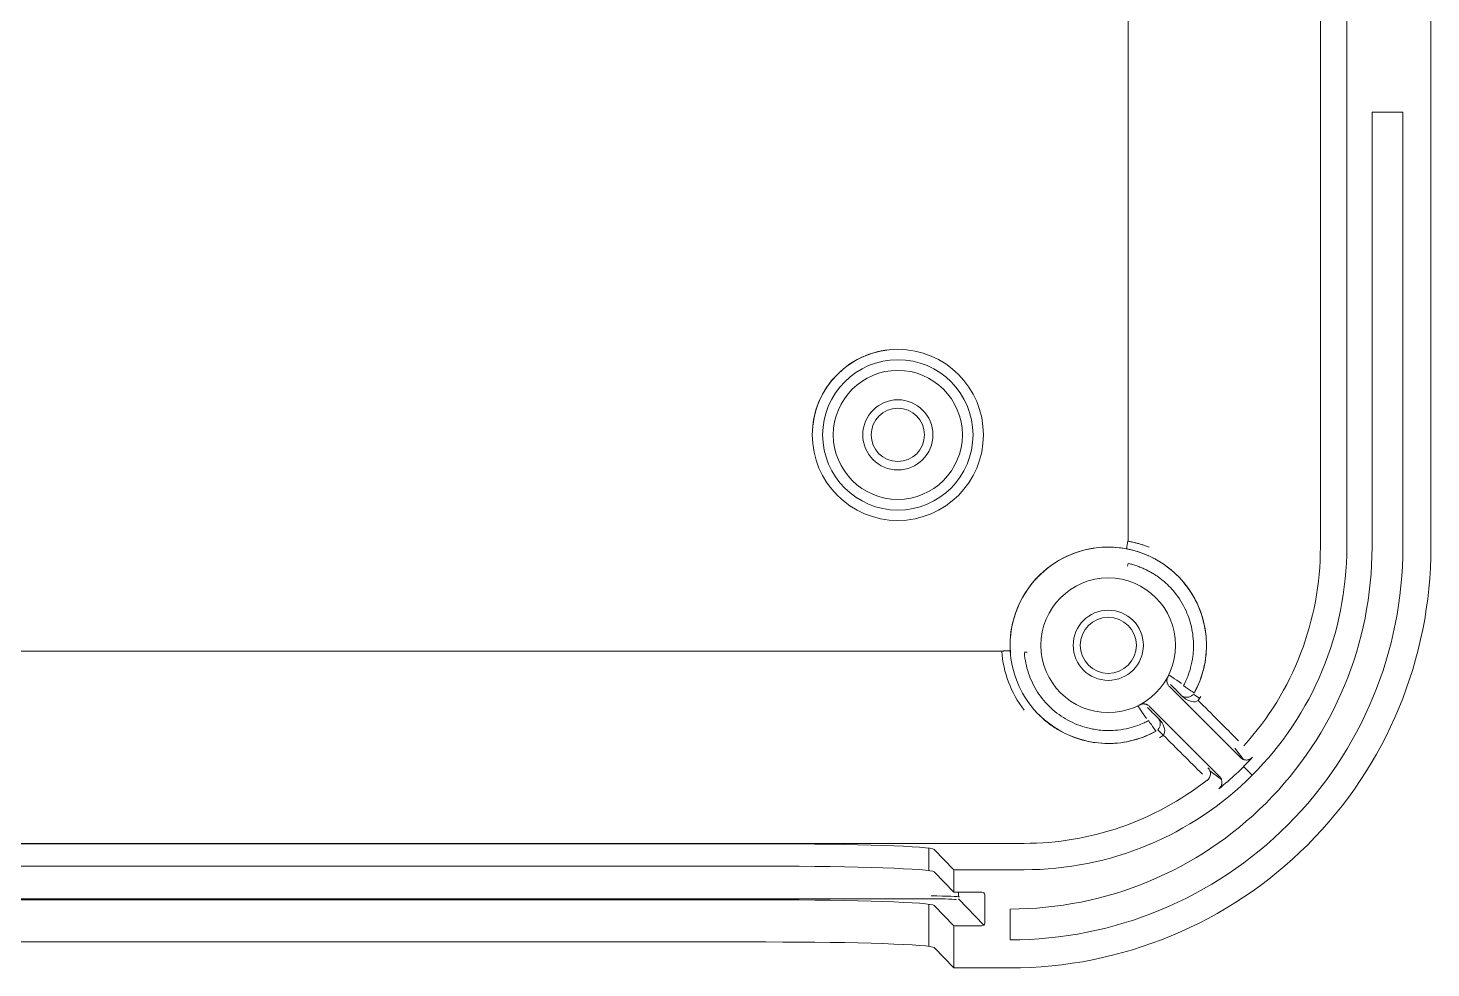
# Model space of a CAD drawing. Header units: millimetres. Extents: x -945 to 945, y -155 to 148.
# Drawn here: x 293 to 343, y 24 to 57.5 of the extents above; entities that cross this region are included whole.
import ezdxf

# ---------------------------------------------------------------- set-up
doc = ezdxf.new("R2010")
doc.units = ezdxf.units.MM
doc.header["$MEASUREMENT"] = 0
doc.layers.add('layer 1', color=7, linetype='Continuous')

msp = doc.modelspace()

# ---------------------------------------------------------------- linework, layer by layer
at = {"layer": 'layer 1', "color": 155, "lineweight": 18}
for points in [[(332.2285, 75.7586), (332.2285, 75.7586), (332.2285, 39.226), (332.2285, 39.226)], [(340.0217, 75.9923), (340.0217, 75.9923), (340.0217, 38.9923), (340.0217, 38.9923)], [(343.0217, 38.9923), (343.0217, 38.9923), (343.0217, 75.9923), (343.0217, 75.9923)], [(340.9217, 38.9923), (340.9217, 38.9923), (340.9217, 54.4923), (340.9217, 54.4923)], [(342.0217, 54.4923), (342.0217, 54.4923), (340.9217, 54.4923), (340.9217, 54.4923)], [(342.0217, 54.4923), (342.0217, 54.4923), (342.0217, 38.9923), (342.0217, 38.9923)], [(332.2174, 39.2039), (332.2211, 39.2032), (332.2248, 39.2025), (332.2285, 39.2019)], [(327.7273, 35.2855), (327.7273, 35.2855), (258.3161, 35.2855), (258.3161, 35.2855)], [(327.7273, 35.2855), (327.7278, 35.2855), (327.7283, 35.2855), (327.7289, 35.2856)], [(327.7289, 35.2856), (327.7757, 34.5219), (328.0521, 33.7901), (328.5217, 33.186)], [(328.7586, 33.344), (328.3268, 33.8994), (328.0683, 34.5875), (328.0276, 35.2898)], [(333.6987, 34.0224), (333.6987, 34.0224), (336.2296, 31.4915), (336.2296, 31.4915)], [(334.5807, 33.7915), (334.5809, 33.7919), (334.5812, 33.7924), (334.5814, 33.7929)], [(334.7232, 33.5304), (334.7624, 33.5695), (334.796, 33.6142), (334.8229, 33.6626)], [(336.1618, 32.09), (335.6823, 32.5701), (335.2027, 33.0502), (334.7232, 33.5304)], [(335.4852, 30.8217), (335.4852, 30.8217), (332.9916, 33.3153), (332.9916, 33.3153)], [(333.2873, 32.4818), (333.2887, 32.4829), (333.3785, 32.3942), (333.4822, 32.2891)], [(333.3532, 32.1925), (333.4003, 32.2186), (333.4439, 32.2512), (333.4822, 32.2891)], [(333.4822, 32.2891), (333.9482, 31.824), (334.414, 31.3589), (334.8798, 30.8938)], [(335.4614, 30.3759), (335.8891, 30.7204), (336.2906, 31.0963), (336.6625, 31.5004)], [(266.7214, 28.4177), (266.7214, 28.4177), (319.322, 28.4177), (319.322, 28.4177)], [(325.3186, 28.2153), (325.2088, 28.3281), (322.5565, 28.4177), (319.322, 28.4177)], [(325.3186, 28.2153), (325.3186, 28.2153), (326.0217, 27.4923), (326.0217, 27.4923)], [(266.7214, 27.6193), (266.7214, 27.6193), (319.322, 27.6193), (319.322, 27.6193)], [(325.3186, 27.4169), (325.2088, 27.5298), (322.5565, 27.6193), (319.322, 27.6193)], [(325.3186, 27.4169), (325.3186, 27.4169), (326.0217, 26.6939), (326.0217, 26.6939)], [(326.0217, 27.4923), (326.0217, 27.4923), (326.0217, 26.6939), (326.0217, 26.6939)], [(328.5217, 27.4923), (328.5217, 27.4923), (326.0217, 27.4923), (326.0217, 27.4923)], [(326.2144, 26.5249), (326.1961, 26.5437), (325.7541, 26.5586), (325.215, 26.5586)], [(326.0217, 26.6939), (326.0217, 26.6939), (327.0191, 26.6939), (327.0191, 26.6939)], [(327.1193, 26.5939), (327.1193, 26.5939), (327.1204, 25.5933), (327.1204, 25.5933)], [(319.322, 26.4186), (319.322, 26.4186), (266.7214, 26.4186), (266.7214, 26.4186)], [(325.3186, 26.2162), (325.2088, 26.3291), (322.5565, 26.4186), (319.322, 26.4186)], [(326.1145, 26.4248), (326.098, 26.4417), (325.7002, 26.4552), (325.215, 26.4552)], [(326.0217, 25.4932), (326.0217, 25.4932), (325.3186, 26.2162), (325.3186, 26.2162)], [(328.0217, 24.9923), (328.0217, 24.9923), (328.0217, 26.0923), (328.0217, 26.0923)], [(326.0217, 25.4932), (326.0217, 25.4932), (326.0217, 23.9923), (326.0217, 23.9923)], [(327.0205, 25.4932), (327.0205, 25.4932), (326.0217, 25.4932), (326.0217, 25.4932)], [(319.322, 24.9177), (319.322, 24.9177), (266.7214, 24.9177), (266.7214, 24.9177)], [(325.3186, 24.7153), (325.2088, 24.8281), (322.5565, 24.9177), (319.322, 24.9177)], [(326.0217, 23.9923), (326.0217, 23.9923), (325.3186, 24.7153), (325.3186, 24.7153)], [(326.0217, 23.9923), (326.0217, 23.9923), (328.0217, 23.9923), (328.0217, 23.9923)]]:
    msp.add_open_spline(points, degree=3, dxfattribs=at)
at = {"layer": 'layer 1', "color": 155, "lineweight": 13}
for points in [[(339.0823, 75.9923), (339.0823, 75.9923), (339.0823, 38.9923), (339.0823, 38.9923)], [(336.358, 31.9128), (338.1115, 33.8538), (339.0823, 36.3764), (339.0823, 38.9922)], [(332.2097, 38.3107), (332.2158, 38.3437), (332.2214, 38.3768), (332.2267, 38.41)], [(328.5305, 35.2419), (328.5641, 35.2419), (328.5977, 35.2425), (328.6312, 35.2434)], [(333.9755, 33.8616), (333.9755, 33.8616), (333.9015, 33.9357), (333.9015, 33.9357)], [(334.5575, 33.756), (334.5575, 33.756), (334.7794, 33.5953), (334.7794, 33.5953)], [(333.0785, 33.1123), (333.0785, 33.1123), (333.1526, 33.0383), (333.1526, 33.0383)], [(336.3367, 31.4229), (336.3367, 31.4229), (336.0377, 31.8269), (336.0377, 31.8269)], [(335.1459, 31.0147), (335.1459, 31.0147), (335.5551, 30.7107), (335.5551, 30.7107)], [(336.3448, 31.1692), (336.3448, 31.1692), (336.6534, 30.8605), (336.6534, 30.8605)], [(328.5217, 28.4317), (330.8866, 28.4317), (333.183, 29.2254), (335.0431, 30.6858)], [(328.5217, 28.4317), (328.5217, 28.4317), (257.5217, 28.4317), (257.5217, 28.4317)], [(325.1217, 28.2618), (325.1217, 28.2618), (325.1217, 27.4635), (325.1217, 27.4635)], [(326.1816, 26.5326), (326.1816, 26.5326), (326.1816, 26.6939), (326.1816, 26.6939)], [(325.215, 26.4586), (325.215, 26.4586), (260.8284, 26.4586), (260.8284, 26.4586)], [(325.1217, 26.2628), (325.1217, 26.2628), (325.1217, 24.7618), (325.1217, 24.7618)], [(327.0917, 25.5229), (327.0917, 25.5229), (326.1856, 26.4546), (326.1856, 26.4546)], [(328.0217, 26.0923), (328.0217, 26.0923), (328.0217, 24.9923), (328.0217, 24.9923)]]:
    msp.add_open_spline(points, degree=3, dxfattribs=at)
for points, knots in [([(324.0217, 46.0423), (323.2128, 46.0423), (322.437, 45.7209), (321.865, 45.149), (321.2931, 44.577), (320.9717, 43.8012), (320.9717, 42.9923)], [0, 0, 0, 0, 0.5, 0.5, 0.5, 1, 1, 1, 1]), ([(320.9717, 42.9923), (320.9717, 41.3078), (322.3372, 39.9423), (324.0217, 39.9423), (325.7062, 39.9423), (327.0717, 41.3078), (327.0717, 42.9923), (327.0717, 44.6767), (325.7062, 46.0423), (324.0217, 46.0423)], [0, 0, 0, 0, 0.3333333, 0.3333333, 0.3333333, 0.6666667, 0.6666667, 0.6666667, 1, 1, 1, 1]), ([(332.319, 38.9003), (331.2329, 39.1543), (330.0908, 38.8756), (329.2439, 38.1497), (328.3971, 37.4238), (327.9469, 36.3377), (328.0319, 35.2256)], [0, 0, 0, 0, 0.5, 0.5, 0.5, 1, 1, 1, 1]), ([(332.1779, 38.9302), (331.1184, 39.1324), (330.0247, 38.8348), (329.2138, 38.1235), (328.4029, 37.4123), (327.9652, 36.3668), (328.0276, 35.2899)], [0, 0, 0, 0, 0.5, 0.5, 0.5, 1, 1, 1, 1]), ([(334.5807, 33.7915), (334.6076, 33.8399), (334.6334, 33.889), (334.6581, 33.9388), (334.7381, 34.1004), (334.8056, 34.2684), (334.8594, 34.4388), (334.9132, 34.6091), (334.9538, 34.7831), (334.9811, 34.9606), (335.0084, 35.1381), (335.022, 35.3195), (335.0217, 35.4984), (335.0214, 35.6773), (335.0075, 35.8551), (334.9799, 36.0319), (334.9523, 36.2088), (334.9105, 36.3859), (334.8559, 36.5566), (334.8014, 36.7274), (334.7343, 36.8926), (334.6548, 37.0524), (334.5752, 37.2121), (334.4823, 37.3676), (334.3785, 37.5143), (334.1708, 37.8077), (333.9226, 38.0644), (333.635, 38.2823), (333.3473, 38.5001), (333.034, 38.6691), (332.6952, 38.7897), (332.5261, 38.8499), (332.3525, 38.8969), (332.1779, 38.9302)], [0, 0, 0, 0, 0.0909091, 0.0909091, 0.0909091, 0.1818182, 0.1818182, 0.1818182, 0.2727273, 0.2727273, 0.2727273, 0.3636364, 0.3636364, 0.3636364, 0.4545455, 0.4545455, 0.4545455, 0.5454545, 0.5454545, 0.5454545, 0.6363636, 0.6363636, 0.6363636, 0.7272727, 0.7272727, 0.7272727, 0.8181818, 0.8181818, 0.8181818, 0.9090909, 0.9090909, 0.9090909, 1, 1, 1, 1]), ([(328.7581, 33.3444), (328.8457, 33.2317), (328.9402, 33.1244), (329.0417, 33.0225), (329.1495, 32.9143), (329.2656, 32.8122), (329.3862, 32.7192), (329.5069, 32.6263), (329.6329, 32.5418), (329.7643, 32.4655), (330.027, 32.3129), (330.3144, 32.1931), (330.6077, 32.1137), (330.7544, 32.074), (330.9033, 32.044), (331.0546, 32.0236), (331.2058, 32.0032), (331.3604, 31.9927), (331.5132, 31.9923), (331.8189, 31.9915), (332.1204, 32.0302), (332.4177, 32.1089), (332.7001, 32.1837), (332.9695, 32.2926), (333.2226, 32.4333)], [0, 0, 0, 0, 0.125, 0.125, 0.125, 0.25, 0.25, 0.25, 0.375, 0.375, 0.375, 0.5, 0.5, 0.5, 0.625, 0.625, 0.625, 0.75, 0.75, 0.75, 0.875, 0.875, 0.875, 1, 1, 1, 1])]:
    msp.add_open_spline(points, degree=3, knots=knots, dxfattribs=at)
at = {"layer": 'layer 1', "color": 155, "lineweight": 18}
for points, knots in [([(327.0717, 42.9923), (327.0717, 44.6767), (325.7062, 46.0423), (324.0217, 46.0423), (322.3372, 46.0423), (320.9717, 44.6768), (320.9717, 42.9923), (320.9717, 41.3078), (322.3372, 39.9423), (324.0217, 39.9423), (325.7062, 39.9423), (327.0717, 41.3078), (327.0717, 42.9923)], [0, 0, 0, 0, 0.25, 0.25, 0.25, 0.5, 0.5, 0.5, 0.75, 0.75, 0.75, 1, 1, 1, 1]), ([(326.7017, 42.9923), (326.7017, 44.4724), (325.5018, 45.6723), (324.0217, 45.6723), (322.5416, 45.6723), (321.3417, 44.4724), (321.3417, 42.9923), (321.3417, 41.5122), (322.5416, 40.3123), (324.0217, 40.3123), (325.5018, 40.3123), (326.7017, 41.5121), (326.7017, 42.9923)], [0, 0, 0, 0, 0.25, 0.25, 0.25, 0.5, 0.5, 0.5, 0.75, 0.75, 0.75, 1, 1, 1, 1]), ([(326.3217, 42.9923), (326.3217, 44.2625), (325.292, 45.2923), (324.0217, 45.2923), (322.7515, 45.2923), (321.7217, 44.2625), (321.7217, 42.9923), (321.7217, 41.722), (322.7514, 40.6923), (324.0217, 40.6923), (325.292, 40.6923), (326.3217, 41.722), (326.3217, 42.9923)], [0, 0, 0, 0, 0.25, 0.25, 0.25, 0.5, 0.5, 0.5, 0.75, 0.75, 0.75, 1, 1, 1, 1]), ([(325.2717, 42.9923), (325.2717, 43.6826), (324.7121, 44.2423), (324.0217, 44.2423), (323.3314, 44.2423), (322.7717, 43.6826), (322.7717, 42.9923), (322.7717, 42.3019), (323.3314, 41.7423), (324.0217, 41.7423), (324.7121, 41.7423), (325.2717, 42.3019), (325.2717, 42.9923)], [0, 0, 0, 0, 0.25, 0.25, 0.25, 0.5, 0.5, 0.5, 0.75, 0.75, 0.75, 1, 1, 1, 1]), ([(324.9717, 42.9923), (324.9717, 43.5169), (324.5464, 43.9423), (324.0217, 43.9423), (323.497, 43.9423), (323.0717, 43.5169), (323.0717, 42.9923), (323.0717, 42.4676), (323.497, 42.0423), (324.0217, 42.0423), (324.5464, 42.0423), (324.9717, 42.4676), (324.9717, 42.9923)], [0, 0, 0, 0, 0.25, 0.25, 0.25, 0.5, 0.5, 0.5, 0.75, 0.75, 0.75, 1, 1, 1, 1]), ([(332.178, 38.9302), (331.1184, 39.1325), (330.0248, 38.8349), (329.2138, 38.1235), (328.4028, 37.4122), (327.9652, 36.3667), (328.0276, 35.2898)], [0, 0, 0, 0, 0.5, 0.5, 0.5, 1, 1, 1, 1]), ([(332.178, 38.9302), (332.1775, 38.9313), (332.1769, 38.9323), (332.1768, 38.9354), (332.1766, 38.9384), (332.1769, 38.9432), (332.1774, 38.9493), (332.1779, 38.9552), (332.1786, 38.9623), (332.1796, 38.9705), (332.1805, 38.9784), (332.1817, 38.9874), (332.1831, 38.9974), (332.1844, 39.007), (332.1859, 39.0174), (332.1876, 39.0285), (332.1892, 39.0392), (332.191, 39.0506), (332.1929, 39.0625), (332.1947, 39.0738), (332.1966, 39.0857), (332.1987, 39.098), (332.2006, 39.1096), (332.2027, 39.1216), (332.2048, 39.1339), (332.2068, 39.1455), (332.2089, 39.1573), (332.2111, 39.1693), (332.2131, 39.1806), (332.2152, 39.1921), (332.2173, 39.2035)], [0, 0, 0, 0, 0.1, 0.1, 0.1, 0.2, 0.2, 0.2, 0.3, 0.3, 0.3, 0.4, 0.4, 0.4, 0.5, 0.5, 0.5, 0.6, 0.6, 0.6, 0.7, 0.7, 0.7, 0.8, 0.8, 0.8, 0.9, 0.9, 0.9, 1, 1, 1, 1]), ([(332.2285, 39.226), (332.2285, 39.2231), (332.2279, 39.2198), (332.2269, 39.2171), (332.2259, 39.2141), (332.2239, 39.2108), (332.2219, 39.2084), (332.2206, 39.2067), (332.219, 39.205), (332.2173, 39.2035)], [0, 0, 0, 0, 0.3333333, 0.3333333, 0.3333333, 0.6666667, 0.6666667, 0.6666667, 1, 1, 1, 1]), ([(332.9739, 38.9896), (332.9324, 39.0055), (332.8908, 39.0214), (332.8489, 39.0365), (332.8075, 39.0513), (332.7658, 39.0653), (332.7239, 39.0786), (332.6826, 39.0918), (332.641, 39.1043), (332.5993, 39.1161), (332.558, 39.1278), (332.5166, 39.1387), (332.475, 39.149), (332.434, 39.1592), (332.3928, 39.1688), (332.3514, 39.1775), (332.3105, 39.1861), (332.2695, 39.1938), (332.2285, 39.2015)], [0, 0, 0, 0, 0.1666667, 0.1666667, 0.1666667, 0.3333333, 0.3333333, 0.3333333, 0.5, 0.5, 0.5, 0.6666667, 0.6666667, 0.6666667, 0.8333333, 0.8333333, 0.8333333, 1, 1, 1, 1]), ([(328.0217, 26.0923), (331.443, 26.0923), (334.7242, 27.4514), (337.1434, 29.8706), (339.5626, 32.2898), (340.9217, 35.571), (340.9217, 38.9923)], [0, 0, 0, 0, 0.5, 0.5, 0.5, 1, 1, 1, 1]), ([(328.0217, 23.9923), (332, 23.9923), (335.8153, 25.5726), (338.6283, 28.3857), (341.4414, 31.1987), (343.0217, 35.014), (343.0217, 38.9923)], [0, 0, 0, 0, 0.5, 0.5, 0.5, 1, 1, 1, 1]), ([(328.0217, 24.9923), (331.7347, 24.9923), (335.2957, 26.4673), (337.9212, 29.0928), (340.5467, 31.7183), (342.0217, 35.2792), (342.0217, 38.9923)], [0, 0, 0, 0, 0.5, 0.5, 0.5, 1, 1, 1, 1]), ([(328.5217, 27.4923), (331.5717, 27.4923), (334.4968, 28.7039), (336.6534, 30.8605), (338.8101, 33.0172), (340.0217, 35.9423), (340.0217, 38.9923)], [0, 0, 0, 0, 0.5, 0.5, 0.5, 1, 1, 1, 1]), ([(332.178, 38.9302), (333.1044, 38.7533), (333.9487, 38.1808), (334.4615, 37.3893), (334.664, 37.0765), (334.8149, 36.7296), (334.9085, 36.3678)], [0, 0, 0, 0, 0.5, 0.5, 0.5, 1, 1, 1, 1]), ([(332.2481, 38.4066), (332.2974, 38.3943), (332.3466, 38.3819), (332.3954, 38.368), (332.4441, 38.354), (332.4924, 38.3385), (332.5404, 38.3218), (332.5883, 38.3051), (332.6358, 38.2873), (332.6828, 38.2682), (332.7298, 38.2492), (332.7763, 38.2289), (332.8223, 38.2075), (332.8683, 38.1861), (332.9138, 38.1635), (332.9587, 38.1398), (333.0036, 38.1161), (333.0478, 38.0913), (333.0915, 38.0653), (333.1351, 38.0394), (333.1781, 38.0123), (333.2204, 37.9842), (333.2627, 37.9561), (333.3043, 37.9269), (333.3451, 37.8966), (333.3859, 37.8664), (333.426, 37.8351), (333.4653, 37.8028), (333.6177, 37.6774), (333.7577, 37.5363), (333.8827, 37.3828), (334.047, 37.1808), (334.1853, 36.9574), (334.2925, 36.72), (334.3869, 36.5109), (334.4572, 36.2909), (334.5017, 36.0657), (334.5462, 35.8402), (334.5648, 35.6094), (334.5575, 35.3798), (334.5545, 35.2844), (334.547, 35.1893), (334.5349, 35.0946), (334.5179, 34.9611), (334.4918, 34.8287), (334.457, 34.6986), (334.4284, 34.5915), (334.3939, 34.486), (334.3539, 34.3826), (334.3262, 34.311), (334.2958, 34.2405), (334.2624, 34.1714), (334.2437, 34.1331), (334.2241, 34.0952), (334.2045, 34.0573)], [0, 0, 0, 0, 0.0555556, 0.0555556, 0.0555556, 0.1111111, 0.1111111, 0.1111111, 0.1666667, 0.1666667, 0.1666667, 0.2222222, 0.2222222, 0.2222222, 0.2777778, 0.2777778, 0.2777778, 0.3333333, 0.3333333, 0.3333333, 0.3888889, 0.3888889, 0.3888889, 0.4444444, 0.4444444, 0.4444444, 0.5, 0.5, 0.5, 0.5555556, 0.5555556, 0.5555556, 0.6111111, 0.6111111, 0.6111111, 0.6666667, 0.6666667, 0.6666667, 0.7222222, 0.7222222, 0.7222222, 0.7777778, 0.7777778, 0.7777778, 0.8333333, 0.8333333, 0.8333333, 0.8888889, 0.8888889, 0.8888889, 0.9444444, 0.9444444, 0.9444444, 1, 1, 1, 1]), ([(333.9217, 35.4923), (333.9217, 36.8178), (332.8472, 37.8923), (331.5217, 37.8923), (330.1962, 37.8923), (329.1217, 36.8178), (329.1217, 35.4923), (329.1217, 34.1668), (330.1962, 33.0923), (331.5217, 33.0923), (332.8472, 33.0923), (333.9217, 34.1668), (333.9217, 35.4923)], [0, 0, 0, 0, 0.25, 0.25, 0.25, 0.5, 0.5, 0.5, 0.75, 0.75, 0.75, 1, 1, 1, 1]), ([(332.7717, 35.4923), (332.7717, 36.1826), (332.2121, 36.7423), (331.5217, 36.7423), (330.8314, 36.7423), (330.2717, 36.1826), (330.2717, 35.4923), (330.2717, 34.8019), (330.8314, 34.2423), (331.5217, 34.2423), (332.2121, 34.2423), (332.7717, 34.8019), (332.7717, 35.4923)], [0, 0, 0, 0, 0.25, 0.25, 0.25, 0.5, 0.5, 0.5, 0.75, 0.75, 0.75, 1, 1, 1, 1]), ([(332.5217, 35.4923), (332.5217, 36.0446), (332.074, 36.4923), (331.5217, 36.4923), (330.9694, 36.4923), (330.5217, 36.0446), (330.5217, 35.4923), (330.5217, 34.94), (330.9694, 34.4923), (331.5217, 34.4923), (332.074, 34.4923), (332.5217, 34.94), (332.5217, 35.4923)], [0, 0, 0, 0, 0.25, 0.25, 0.25, 0.5, 0.5, 0.5, 0.75, 0.75, 0.75, 1, 1, 1, 1]), ([(334.9085, 36.3678), (334.9729, 36.1191), (335.0102, 35.8634), (335.0187, 35.6068), (335.0397, 34.9771), (334.8872, 34.3428), (334.5807, 33.7915)], [0, 0, 0, 0, 0.5, 0.5, 0.5, 1, 1, 1, 1]), ([(328.0276, 35.2898), (328.0264, 35.2905), (328.0253, 35.2913), (328.0219, 35.292), (328.0187, 35.2926), (328.0133, 35.2931), (328.0066, 35.2935), (328.0002, 35.2939), (327.9925, 35.2942), (327.9835, 35.2943), (327.9749, 35.2945), (327.965, 35.2945), (327.9541, 35.2945), (327.9437, 35.2944), (327.9323, 35.2943), (327.92, 35.294), (327.9083, 35.2937), (327.8958, 35.2934), (327.8827, 35.2929), (327.8702, 35.2925), (327.8572, 35.292), (327.8438, 35.2914), (327.831, 35.2909), (327.8179, 35.2903), (327.8045, 35.2896), (327.7919, 35.289), (327.779, 35.2883), (327.766, 35.2876), (327.7537, 35.287), (327.7413, 35.2863), (327.7289, 35.2856)], [0, 0, 0, 0, 0.1, 0.1, 0.1, 0.2, 0.2, 0.2, 0.3, 0.3, 0.3, 0.4, 0.4, 0.4, 0.5, 0.5, 0.5, 0.6, 0.6, 0.6, 0.7, 0.7, 0.7, 0.8, 0.8, 0.8, 0.9, 0.9, 0.9, 1, 1, 1, 1]), ([(332.9551, 32.8078), (332.9043, 32.7818), (332.8536, 32.7559), (332.802, 32.7317), (332.7267, 32.6964), (332.6496, 32.6649), (332.5713, 32.6365), (332.4684, 32.5992), (332.3635, 32.5671), (332.2572, 32.5409), (332.1286, 32.5091), (331.9977, 32.4858), (331.866, 32.4712), (331.7497, 32.4583), (331.6327, 32.4522), (331.5159, 32.4529), (331.4308, 32.4534), (331.3458, 32.4576), (331.2611, 32.4653), (331.0976, 32.4802), (330.9351, 32.5081), (330.7761, 32.549), (330.6604, 32.5789), (330.5465, 32.6156), (330.4352, 32.659), (330.3146, 32.7061), (330.1971, 32.761), (330.0835, 32.8232), (329.9743, 32.8831), (329.8688, 32.9496), (329.7678, 33.0224), (329.6668, 33.0951), (329.5703, 33.1741), (329.479, 33.2587), (329.3877, 33.3431), (329.3017, 33.4332), (329.2216, 33.5283), (329.1418, 33.6233), (329.0679, 33.7232), (329.0005, 33.8274), (328.9333, 33.9315), (328.8725, 34.0398), (328.8188, 34.1513), (328.7651, 34.2629), (328.7185, 34.3777), (328.6785, 34.4949), (328.6386, 34.6121), (328.6053, 34.7316), (328.5817, 34.8529), (328.5582, 34.9742), (328.5444, 35.0971), (328.5305, 35.2201)], [0, 0, 0, 0, 0.0588235, 0.0588235, 0.0588235, 0.1176471, 0.1176471, 0.1176471, 0.1764706, 0.1764706, 0.1764706, 0.2352941, 0.2352941, 0.2352941, 0.2941176, 0.2941176, 0.2941176, 0.3529412, 0.3529412, 0.3529412, 0.4117647, 0.4117647, 0.4117647, 0.4705882, 0.4705882, 0.4705882, 0.5294118, 0.5294118, 0.5294118, 0.5882353, 0.5882353, 0.5882353, 0.6470588, 0.6470588, 0.6470588, 0.7058824, 0.7058824, 0.7058824, 0.7647059, 0.7647059, 0.7647059, 0.8235294, 0.8235294, 0.8235294, 0.8823529, 0.8823529, 0.8823529, 0.9411765, 0.9411765, 0.9411765, 1, 1, 1, 1]), ([(333.6454, 34.3743), (333.6379, 34.3601), (333.6318, 34.3455), (333.6268, 34.3305), (333.6218, 34.3156), (333.6179, 34.3002), (333.6153, 34.2845), (333.614, 34.2766), (333.613, 34.2687), (333.6123, 34.2607), (333.6116, 34.2528), (333.6112, 34.2449), (333.6111, 34.237), (333.6109, 34.2212), (333.612, 34.2055), (333.6143, 34.1897), (333.6154, 34.1819), (333.6169, 34.174), (333.6187, 34.1662), (333.6205, 34.1585), (333.6226, 34.1508), (333.6251, 34.1433), (333.6299, 34.1282), (333.6359, 34.1136), (333.643, 34.0995), (333.6502, 34.0853), (333.6585, 34.0716), (333.6678, 34.0587), (333.6771, 34.0458), (333.6874, 34.0337), (333.6987, 34.0224)], [0, 0, 0, 0, 0.1, 0.1, 0.1, 0.2, 0.2, 0.2, 0.3, 0.3, 0.3, 0.4, 0.4, 0.4, 0.5, 0.5, 0.5, 0.6, 0.6, 0.6, 0.7, 0.7, 0.7, 0.8, 0.8, 0.8, 0.9, 0.9, 0.9, 1, 1, 1, 1]), ([(333.6479, 34.3472), (333.6474, 34.3475), (333.6471, 34.3481), (333.6468, 34.3491), (333.6459, 34.3518), (333.645, 34.3569), (333.6483, 34.3686), (333.6509, 34.3779), (333.6561, 34.3915), (333.663, 34.4084)], [0, 0, 0, 0, 0.3333333, 0.3333333, 0.3333333, 0.6666667, 0.6666667, 0.6666667, 1, 1, 1, 1]), ([(334.1305, 34.1314), (334.0191, 34.2082), (333.9029, 34.2868), (333.8177, 34.3445), (333.7325, 34.4022), (333.6783, 34.439), (333.679, 34.4406)], [0, 0, 0, 0, 0.5, 0.5, 0.5, 1, 1, 1, 1]), ([(333.7365, 34.097), (333.7367, 34.0973), (333.7562, 34.0781), (333.7868, 34.0479), (333.8173, 34.0176), (333.8588, 33.9763), (333.8986, 33.9364)], [0, 0, 0, 0, 0.5, 0.5, 0.5, 1, 1, 1, 1]), ([(334.5814, 33.7929), (334.5812, 33.7923), (334.5678, 33.8014), (334.5431, 33.8187), (334.5245, 33.8317), (334.4996, 33.8493), (334.4698, 33.8704), (334.4003, 33.9196), (334.3041, 33.9877), (334.2045, 34.0573)], [0, 0, 0, 0, 0.3333333, 0.3333333, 0.3333333, 0.6666667, 0.6666667, 0.6666667, 1, 1, 1, 1]), ([(333.9726, 33.8623), (334.0083, 33.8266), (334.0428, 33.792), (334.0676, 33.7668), (334.0783, 33.7561), (334.0871, 33.7471), (334.0937, 33.7404), (334.1025, 33.7314), (334.1071, 33.7265), (334.1071, 33.7264)], [0, 0, 0, 0, 0.3333333, 0.3333333, 0.3333333, 0.6666667, 0.6666667, 0.6666667, 1, 1, 1, 1]), ([(334.5307, 33.7252), (334.4784, 33.6729), (334.4081, 33.6445), (334.3439, 33.6383), (334.3118, 33.6353), (334.2812, 33.6377), (334.2525, 33.644), (334.195, 33.6564), (334.145, 33.6837), (334.1059, 33.7215), (334.1056, 33.7218), (334.1052, 33.7221), (334.1049, 33.7225)], [0, 0, 0, 0, 0.25, 0.25, 0.25, 0.5, 0.5, 0.5, 0.75, 0.75, 0.75, 1, 1, 1, 1]), ([(334.1049, 33.7225), (334.1055, 33.7218), (334.1062, 33.7212), (334.1069, 33.7205), (334.1809, 33.6474), (334.2661, 33.5845), (334.3554, 33.5399), (334.4, 33.5176), (334.4457, 33.4998), (334.491, 33.4896), (334.5816, 33.469), (334.671, 33.4781), (334.7232, 33.5304)], [0, 0, 0, 0, 0.25, 0.25, 0.25, 0.5, 0.5, 0.5, 0.75, 0.75, 0.75, 1, 1, 1, 1]), ([(333.2226, 32.4333), (332.6026, 32.0886), (331.8741, 31.9379), (331.1703, 32.0101), (330.232, 32.1064), (329.3377, 32.5991), (328.7586, 33.344)], [0, 0, 0, 0, 0.5, 0.5, 0.5, 1, 1, 1, 1]), ([(332.5734, 33.335), (332.5743, 33.3354), (332.6106, 33.2807), (332.6679, 33.1952), (332.7253, 33.1097), (332.8039, 32.9934), (332.8809, 32.8818)], [0, 0, 0, 0, 0.5, 0.5, 0.5, 1, 1, 1, 1]), ([(332.6056, 33.351), (332.6225, 33.3579), (332.6361, 33.3631), (332.6454, 33.3657), (332.6571, 33.369), (332.6622, 33.3681), (332.6649, 33.3672), (332.6659, 33.3669), (332.6665, 33.3666), (332.6668, 33.3661)], [0, 0, 0, 0, 0.3333333, 0.3333333, 0.3333333, 0.6666667, 0.6666667, 0.6666667, 1, 1, 1, 1]), ([(332.9916, 33.3153), (332.9803, 33.3266), (332.9682, 33.3368), (332.9554, 33.3461), (332.9426, 33.3553), (332.9291, 33.3636), (332.9149, 33.3708), (332.9078, 33.3744), (332.9005, 33.3777), (332.8932, 33.3807), (332.8858, 33.3838), (332.8784, 33.3865), (332.8709, 33.3889), (332.8558, 33.3937), (332.8405, 33.3973), (332.8247, 33.3996), (332.8169, 33.4008), (332.8089, 33.4017), (332.8009, 33.4022), (332.793, 33.4028), (332.7851, 33.403), (332.7772, 33.4029), (332.7614, 33.4027), (332.7456, 33.4014), (332.7299, 33.3988), (332.7221, 33.3975), (332.7143, 33.3958), (332.7065, 33.3939), (332.6988, 33.392), (332.6911, 33.3898), (332.6836, 33.3873), (332.6685, 33.3822), (332.6539, 33.376), (332.6397, 33.3686)], [0, 0, 0, 0, 0.0909091, 0.0909091, 0.0909091, 0.1818182, 0.1818182, 0.1818182, 0.2727273, 0.2727273, 0.2727273, 0.3636364, 0.3636364, 0.3636364, 0.4545455, 0.4545455, 0.4545455, 0.5454545, 0.5454545, 0.5454545, 0.6363636, 0.6363636, 0.6363636, 0.7272727, 0.7272727, 0.7272727, 0.8181818, 0.8181818, 0.8181818, 0.9090909, 0.9090909, 0.9090909, 1, 1, 1, 1]), ([(333.0778, 33.1152), (333.0379, 33.1551), (332.9965, 33.1966), (332.9662, 33.2272), (332.936, 33.2577), (332.9168, 33.2773), (332.917, 33.2775)], [0, 0, 0, 0, 0.5, 0.5, 0.5, 1, 1, 1, 1]), ([(333.2876, 32.907), (333.2875, 32.9069), (333.2826, 32.9115), (333.2737, 32.9203), (333.267, 32.9268), (333.258, 32.9357), (333.2473, 32.9463), (333.2222, 32.9711), (333.1876, 33.0055), (333.152, 33.0412)], [0, 0, 0, 0, 0.3333333, 0.3333333, 0.3333333, 0.6666667, 0.6666667, 0.6666667, 1, 1, 1, 1]), ([(332.9551, 32.8078), (333.0246, 32.7084), (333.0928, 32.6124), (333.1424, 32.5432), (333.1636, 32.5135), (333.1814, 32.4888), (333.1945, 32.4704), (333.2121, 32.4459), (333.2214, 32.4327), (333.2212, 32.4326)], [0, 0, 0, 0, 0.3333333, 0.3333333, 0.3333333, 0.6666667, 0.6666667, 0.6666667, 1, 1, 1, 1]), ([(333.2915, 32.9091), (333.2919, 32.9088), (333.2922, 32.9084), (333.2926, 32.9081), (333.3305, 32.8689), (333.3578, 32.8186), (333.3702, 32.7609), (333.3764, 32.732), (333.3788, 32.7013), (333.3756, 32.669), (333.3691, 32.6045), (333.3401, 32.5338), (333.2873, 32.4818)], [0, 0, 0, 0, 0.25, 0.25, 0.25, 0.5, 0.5, 0.5, 0.75, 0.75, 0.75, 1, 1, 1, 1]), ([(333.4822, 32.2891), (333.5355, 32.3407), (333.5453, 32.4303), (333.5249, 32.5213), (333.5148, 32.5668), (333.4971, 32.6127), (333.4747, 32.6575), (333.4301, 32.7472), (333.367, 32.8328), (333.2935, 32.9071), (333.2929, 32.9078), (333.2922, 32.9085), (333.2915, 32.9091)], [0, 0, 0, 0, 0.25, 0.25, 0.25, 0.5, 0.5, 0.5, 0.75, 0.75, 0.75, 1, 1, 1, 1]), ([(336.2296, 31.4915), (336.2439, 31.4772), (336.2596, 31.4646), (336.2763, 31.4536), (336.2847, 31.4481), (336.2934, 31.443), (336.3024, 31.4383), (336.3113, 31.4337), (336.3206, 31.4294), (336.3299, 31.4257), (336.3486, 31.4181), (336.3679, 31.4125), (336.3876, 31.4088), (336.3975, 31.4069), (336.4076, 31.4055), (336.4177, 31.4047), (336.4278, 31.4038), (336.4378, 31.4035), (336.4478, 31.4037), (336.4679, 31.4041), (336.4877, 31.4066), (336.5075, 31.4111), (336.5174, 31.4134), (336.5271, 31.4161), (336.5367, 31.4194), (336.5462, 31.4226), (336.5555, 31.4262), (336.5647, 31.4303), (336.5738, 31.4344), (336.5828, 31.439), (336.5916, 31.444), (336.6003, 31.449), (336.6089, 31.4545), (336.6171, 31.4604), (336.6336, 31.4721), (336.6487, 31.4854), (336.6625, 31.5004)], [0, 0, 0, 0, 0.0833333, 0.0833333, 0.0833333, 0.1666667, 0.1666667, 0.1666667, 0.25, 0.25, 0.25, 0.3333333, 0.3333333, 0.3333333, 0.4166667, 0.4166667, 0.4166667, 0.5, 0.5, 0.5, 0.5833333, 0.5833333, 0.5833333, 0.6666667, 0.6666667, 0.6666667, 0.75, 0.75, 0.75, 0.8333333, 0.8333333, 0.8333333, 0.9166667, 0.9166667, 0.9166667, 1, 1, 1, 1]), ([(335.0758, 31.1264), (335.1355, 31.0667), (335.168, 30.9805), (335.163, 30.8965), (335.1579, 30.8125), (335.1153, 30.7307), (335.0488, 30.6785)], [0, 0, 0, 0, 0.5, 0.5, 0.5, 1, 1, 1, 1]), ([(335.4614, 30.3759), (335.4779, 30.3892), (335.4925, 30.404), (335.5056, 30.4203), (335.5122, 30.4284), (335.5183, 30.4369), (335.524, 30.4458), (335.5298, 30.4546), (335.5351, 30.4638), (335.5398, 30.4731), (335.5494, 30.4918), (335.5569, 30.5112), (335.5625, 30.5315), (335.5653, 30.5416), (335.5676, 30.552), (335.5693, 30.5623), (335.5709, 30.5727), (335.5721, 30.5831), (335.5726, 30.5935), (335.5732, 30.6039), (335.5732, 30.6143), (335.5726, 30.6247), (335.572, 30.6352), (335.5709, 30.6457), (335.5692, 30.6561), (335.5658, 30.6769), (335.5603, 30.6971), (335.5528, 30.7166), (335.5491, 30.7264), (335.5448, 30.7361), (335.5401, 30.7455), (335.5353, 30.7549), (335.5301, 30.764), (335.5245, 30.7728), (335.5132, 30.7904), (335.5001, 30.8067), (335.4852, 30.8217)], [0, 0, 0, 0, 0.0833333, 0.0833333, 0.0833333, 0.1666667, 0.1666667, 0.1666667, 0.25, 0.25, 0.25, 0.3333333, 0.3333333, 0.3333333, 0.4166667, 0.4166667, 0.4166667, 0.5, 0.5, 0.5, 0.5833333, 0.5833333, 0.5833333, 0.6666667, 0.6666667, 0.6666667, 0.75, 0.75, 0.75, 0.8333333, 0.8333333, 0.8333333, 0.9166667, 0.9166667, 0.9166667, 1, 1, 1, 1]), ([(327.1193, 26.5939), (327.1192, 26.6204), (327.1087, 26.6458), (327.0899, 26.6646), (327.0711, 26.6834), (327.0456, 26.6939), (327.0191, 26.6939)], [0, 0, 0, 0, 0.5, 0.5, 0.5, 1, 1, 1, 1]), ([(327.0205, 25.4932), (327.047, 25.4932), (327.0725, 25.5037), (327.0912, 25.5225), (327.11, 25.5413), (327.1205, 25.5667), (327.1204, 25.5933)], [0, 0, 0, 0, 0.5, 0.5, 0.5, 1, 1, 1, 1])]:
    msp.add_open_spline(points, degree=3, knots=knots, dxfattribs=at)

doc.saveas('drawing.dxf')
